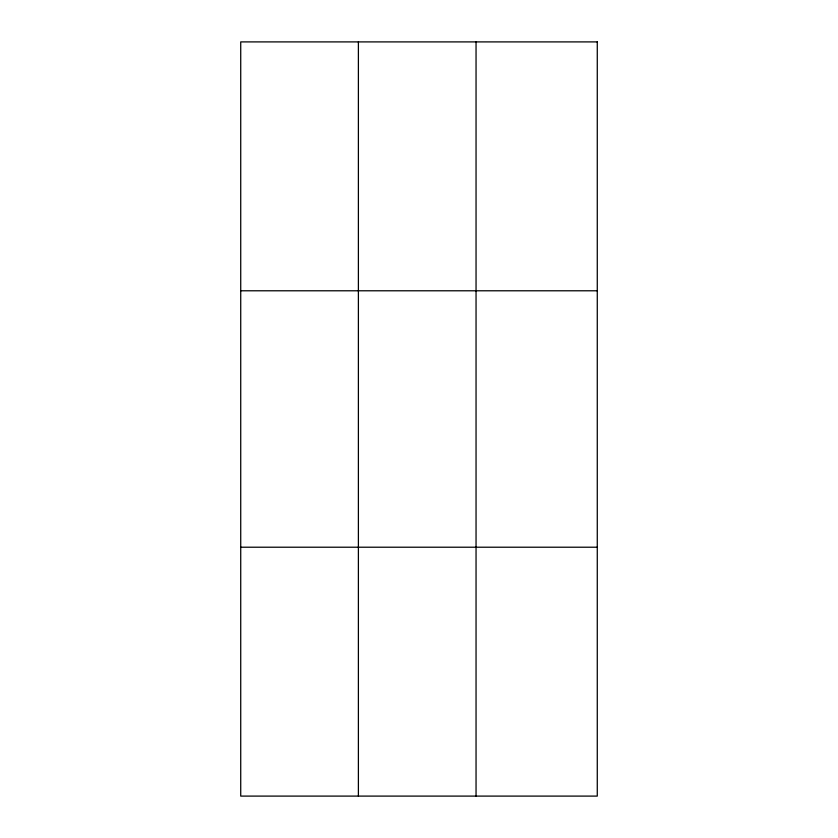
<?xml version="1.0" encoding="UTF-8"?>
<svg xmlns="http://www.w3.org/2000/svg" width="838" height="838" viewBox="0 0 838 838"><rect width="100%" height="100%" fill="white"/><g stroke="black" fill="none" stroke-linecap="round" stroke-linejoin="round"><path stroke-width="1.26" d="M358.392 41.9L358.392 796.1M476.047 41.9L476.047 796.1M240.726 290.786L597.274 290.786M240.726 547.214L597.274 547.214M597.274 41.9L597.274 796.1L240.726 796.1L240.726 41.9L597.274 41.9"/></g></svg>
